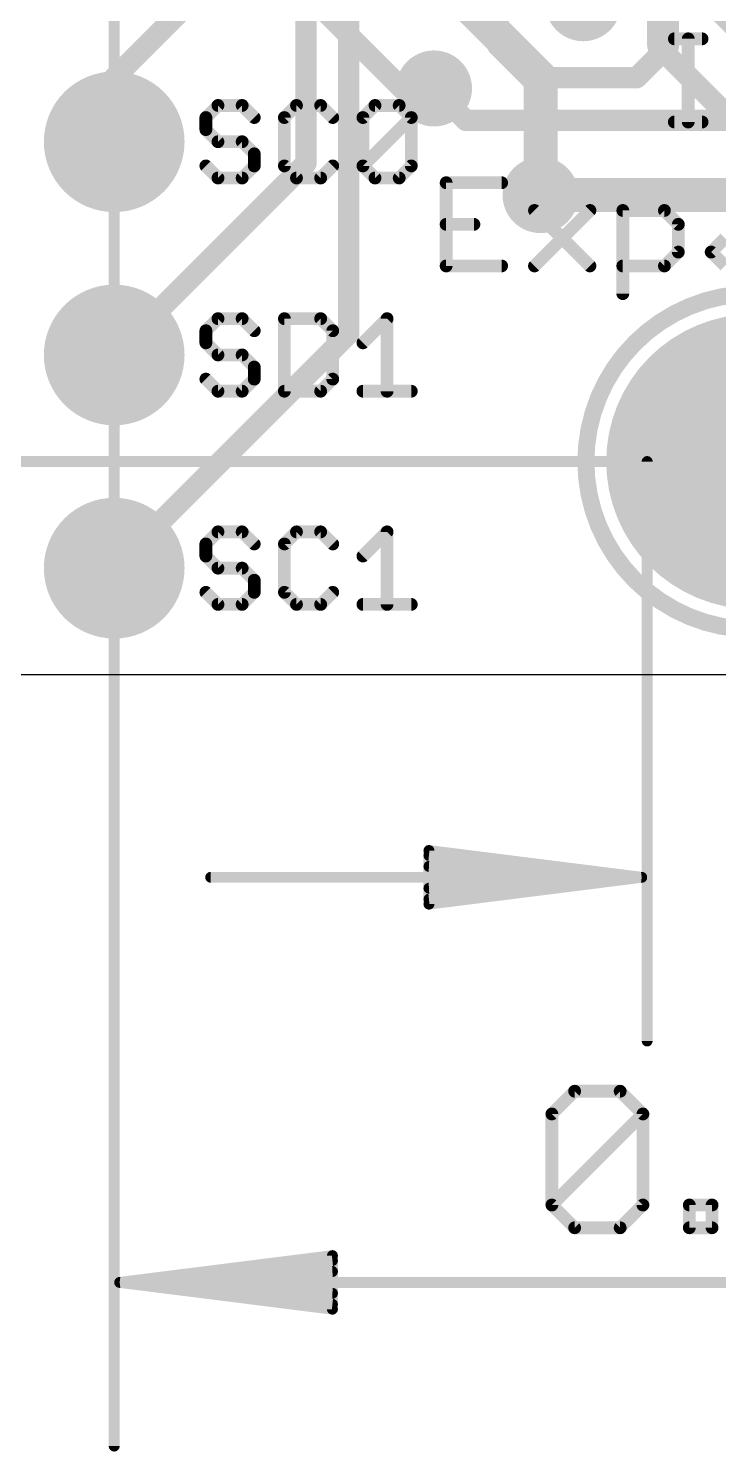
# Model space of a CAD drawing. Extents: x -11.8 to 18.1, y -9.3 to 37.4.
# Drawn here: x 0.25 to 8.47, y -9.25 to 7.7 of the extents above; entities that cross this region are included whole.
import ezdxf

# ---------------------------------------------------------------- set-up
doc = ezdxf.new("R2010")
doc.units = 0
for name, color, linetype in [('1', 12, 'CONTINUOUS'), ('16', 132, 'CONTINUOUS'), ('17', 110, 'CONTINUOUS'), ('18', 110, 'CONTINUOUS'), ('20', 53, 'CONTINUOUS'), ('21', 40, 'CONTINUOUS')]:
    doc.layers.add(name, color=color, linetype=linetype)

# ---------------------------------------------------------------- blocks, each defined once
blk = doc.blocks.new('ROUNDP')
at = {"const_width": 0.5}
blk.add_lwpolyline([(0, -0.25, 1), (0, 0.25, 1), (0, -0.25)], format="xyb", dxfattribs=at)
blk = doc.blocks.new('ROUNDV')
at = {"const_width": 0.5}
blk.add_lwpolyline([(0, -0.25, 1), (0, 0.25, 1), (0, -0.25)], format="xyb", dxfattribs=at)

msp = doc.modelspace()

# ---------------------------------------------------------------- linework, layer by layer
at = {"layer": '1'}
for points, const_width in [([(3.556, 13.462), (3.556, 6.096)], 0.254), ([(4.064, 13.081), (4.064, 4.064)], 0.254), ([(3.048, 8.89), (1.27, 7.112)], 0.254), ([(5.842, 7.493), (5.842, 8.128)], 0.254), ([(7.874, 7.874), (7.874, 7.493)], 0.254), ([(6.223, 7.112), (5.842, 7.493)], 0.254), ([(7.874, 7.493), (7.493, 7.112)], 0.254), ([(1.27, 7.112), (1.27, 6.35)], 0.254), ([(7.493, 7.112), (6.223, 7.112)], 0.254), ([(5.461, 6.604), (5.08, 6.985)], 0.254), ([(10.541, 6.604), (5.461, 6.604)], 0.254), ([(3.556, 6.096), (1.27, 3.81)], 0.254), ([(10.922, 5.715), (6.35, 5.715)], 0.4064), ([(4.064, 4.064), (1.27, 1.27)], 0.254)]:
    msp.add_lwpolyline(points, dxfattribs=dict(at, const_width=const_width))
for points, const_width in [([(5.8869, 7.5379, 1), (5.7971, 7.4481)], 0.127), ([(5.7785, 7.493, 1), (5.9055, 7.493)], 0.127), ([(7.8105, 7.493, 1), (7.9375, 7.493)], 0.127), ([(7.9189, 7.4481, 1), (7.8291, 7.5379)], 0.127), ([(1.3335, 7.112, 1), (1.2065, 7.112)], 0.127), ([(1.2251, 7.1569, 1), (1.3149, 7.0671)], 0.127), ([(6.223, 7.1755, 1), (6.223, 7.0485)], 0.127), ([(6.1781, 7.0671, 1), (6.2679, 7.1569)], 0.127), ([(7.4481, 7.1569, 1), (7.5379, 7.0671)], 0.127), ([(7.493, 7.0485, 1), (7.493, 7.1755)], 0.127), ([(5.1249, 7.0299, 1), (5.0351, 6.9401)], 0.127), ([(5.461, 6.6675, 1), (5.461, 6.5405)], 0.127), ([(5.4161, 6.5591, 1), (5.5059, 6.6489)], 0.127), ([(1.2065, 6.35, 1), (1.3335, 6.35)], 0.127), ([(3.4925, 6.096, 1), (3.6195, 6.096)], 0.127), ([(3.6009, 6.0511, 1), (3.5111, 6.1409)], 0.127), ([(6.35, 5.8166, 1), (6.35, 5.6134)], 0.2032), ([(4.0005, 4.064, 1), (4.1275, 4.064)], 0.127), ([(4.1089, 4.0191, 1), (4.0191, 4.1089)], 0.127), ([(1.2251, 3.8549, 1), (1.3149, 3.7651)], 0.127), ([(1.2251, 1.3149, 1), (1.3149, 1.2251)], 0.127)]:
    msp.add_lwpolyline(points, format="xyb", dxfattribs=dict(at, const_width=const_width))
at = {"layer": '16'}
for points, const_width in [([(7.747, 10.287), (7.747, 7.493)], 0.254), ([(2.667, 9.017), (4.699, 6.985)], 0.254), ([(5.461, 8.001), (6.35, 7.112)], 0.4064), ([(8.255, 8.128), (12.573, 3.81)], 0.254), ([(7.747, 7.493), (13.97, 1.27)], 0.254), ([(6.35, 7.112), (6.35, 5.715)], 0.4064), ([(4.699, 6.985), (5.08, 6.985)], 0.254), ([(6.35, 5.715), (6.35, 5.588)], 0.254)]:
    msp.add_lwpolyline(points, dxfattribs=dict(at, const_width=const_width))
for points, const_width in [([(7.7919, 7.5379, 1), (7.7021, 7.4481)], 0.127), ([(7.6835, 7.493, 1), (7.8105, 7.493)], 0.127), ([(6.4516, 7.112, 1), (6.2484, 7.112)], 0.2032), ([(6.2782, 7.0402, 1), (6.4218, 7.1838)], 0.2032), ([(4.699, 7.0485, 1), (4.699, 6.9215)], 0.127), ([(4.6541, 6.9401, 1), (4.7439, 7.0299)], 0.127), ([(5.08, 6.9215, 1), (5.08, 7.0485)], 0.127), ([(6.2484, 5.715, 1), (6.4516, 5.715)], 0.2032), ([(6.4135, 5.715, 1), (6.2865, 5.715)], 0.127), ([(6.2865, 5.588, 1), (6.4135, 5.588)], 0.127)]:
    msp.add_lwpolyline(points, format="xyb", dxfattribs=dict(at, const_width=const_width))
at = {"layer": '20'}
msp.add_line((17.78, 0), (0, 0), dxfattribs=at)
for points, const_width in [([(1.27, 15.24), (1.27, -9.189)], 0.13), ([(8.89, 2.54), (-7.03, 2.54)], 0.13), ([(7.62, 2.54), (7.62, -4.363)], 0.13), ([(7.555, -2.413), (5.02, -2.0938)], 0.13), ([(5.02, -2.0938), (5.02, -2.7322)], 0.13), ([(7.555, -2.413), (5.02, -2.153)], 0.13), ([(7.555, -2.413), (2.42, -2.413)], 0.13), ([(7.555, -2.413), (5.02, -2.283)], 0.13), ([(5.02, -2.7322), (7.555, -2.413)], 0.13), ([(5.02, -2.543), (7.555, -2.413)], 0.13), ([(5.02, -2.673), (7.555, -2.413)], 0.13), ([(6.4848, -5.2325), (6.756, -4.9613)], 0.1524), ([(6.756, -4.9613), (7.2983, -4.9613)], 0.1524), ([(7.2983, -4.9613), (7.5695, -5.2325)], 0.1524), ([(6.4848, -6.3171), (6.4848, -5.2325)], 0.1524), ([(6.4848, -6.3171), (7.5695, -5.2325)], 0.1524), ([(7.5695, -5.2325), (7.5695, -6.3171)], 0.1524), ([(6.756, -6.5883), (6.4848, -6.3171)], 0.1524), ([(7.5695, -6.3171), (7.2983, -6.5883)], 0.1524), ([(8.122, -6.5883), (8.122, -6.3171)], 0.1524), ([(8.122, -6.3171), (8.3931, -6.3171)], 0.1524), ([(8.3931, -6.3171), (8.3931, -6.5883)], 0.1524), ([(7.2983, -6.5883), (6.756, -6.5883)], 0.1524), ([(8.3931, -6.5883), (8.122, -6.5883)], 0.1524), ([(1.335, -7.239), (3.87, -6.9198)], 0.13), ([(1.335, -7.239), (3.87, -6.979)], 0.13), ([(3.87, -6.9198), (3.87, -7.5582)], 0.13), ([(1.335, -7.239), (3.87, -7.109)], 0.13), ([(1.335, -7.239), (16.445, -7.239)], 0.13), ([(3.87, -7.5582), (1.335, -7.239)], 0.13), ([(3.87, -7.369), (1.335, -7.239)], 0.13), ([(3.87, -7.499), (1.335, -7.239)], 0.13)]:
    msp.add_lwpolyline(points, dxfattribs=dict(at, const_width=const_width))
for points, const_width in [([(7.6525, 2.54, 1), (7.5875, 2.54)], 0.065), ([(5.0241, -2.0615, 1), (5.0159, -2.126)], 0.065), ([(5.0525, -2.0938, 1), (4.9875, -2.0938)], 0.065), ([(5.0233, -2.1207, 1), (5.0167, -2.1853)], 0.065), ([(2.42, -2.3805, 1), (2.42, -2.4455)], 0.065), ([(5.0217, -2.2505, 1), (5.0183, -2.3155)], 0.065), ([(7.5591, -2.4452, 1), (7.5509, -2.3808)], 0.065), ([(7.5509, -2.4452, 1), (7.5591, -2.3808)], 0.065), ([(7.5583, -2.4453, 1), (7.5517, -2.3807)], 0.065), ([(7.5517, -2.4453, 1), (7.5583, -2.3807)], 0.065), ([(7.5533, -2.4455, 1), (7.5567, -2.3805)], 0.065), ([(7.5567, -2.4455, 1), (7.5533, -2.3805)], 0.065), ([(7.555, -2.4455, 1), (7.555, -2.3805)], 0.065), ([(5.0183, -2.5105, 1), (5.0217, -2.5755)], 0.065), ([(5.0167, -2.6407, 1), (5.0233, -2.7053)], 0.065), ([(5.0159, -2.7, 1), (5.0241, -2.7645)], 0.065), ([(4.9875, -2.7322, 1), (5.0525, -2.7322)], 0.065), ([(7.5875, -4.363, 1), (7.6525, -4.363)], 0.065), ([(6.756, -4.9232, 1), (6.756, -4.9994)], 0.0762), ([(6.7829, -4.9883, 1), (6.729, -4.9344)], 0.0762), ([(7.3252, -4.9344, 1), (7.2714, -4.9883)], 0.0762), ([(7.2983, -4.9994, 1), (7.2983, -4.9232)], 0.0762), ([(6.5229, -5.2325, 1), (6.4467, -5.2325)], 0.0762), ([(6.4579, -5.2055, 1), (6.5118, -5.2594)], 0.0762), ([(7.6076, -5.2325, 1), (7.5314, -5.2325)], 0.0762), ([(7.5964, -5.2594, 1), (7.5425, -5.2055)], 0.0762), ([(7.5425, -5.2594, 1), (7.5964, -5.2055)], 0.0762), ([(6.5118, -6.2902, 1), (6.4579, -6.3441)], 0.0762), ([(6.4579, -6.2902, 1), (6.5118, -6.3441)], 0.0762), ([(7.5964, -6.3441, 1), (7.5425, -6.2902)], 0.0762), ([(8.1601, -6.3171, 1), (8.0839, -6.3171)], 0.0762), ([(8.122, -6.279, 1), (8.122, -6.3552)], 0.0762), ([(8.4312, -6.3171, 1), (8.355, -6.3171)], 0.0762), ([(8.3931, -6.3552, 1), (8.3931, -6.279)], 0.0762), ([(6.4467, -6.3171, 1), (6.5229, -6.3171)], 0.0762), ([(7.5314, -6.3171, 1), (7.6076, -6.3171)], 0.0762), ([(6.756, -6.5502, 1), (6.756, -6.6264)], 0.0762), ([(6.729, -6.6152, 1), (6.7829, -6.5614)], 0.0762), ([(7.2714, -6.5614, 1), (7.3252, -6.6152)], 0.0762), ([(7.2983, -6.6264, 1), (7.2983, -6.5502)], 0.0762), ([(8.122, -6.5502, 1), (8.122, -6.6264)], 0.0762), ([(8.0839, -6.5883, 1), (8.1601, -6.5883)], 0.0762), ([(8.355, -6.5883, 1), (8.4312, -6.5883)], 0.0762), ([(8.3931, -6.6264, 1), (8.3931, -6.5502)], 0.0762), ([(3.9025, -6.9198, 1), (3.8375, -6.9198)], 0.065), ([(3.8741, -6.952, 1), (3.8659, -6.8875)], 0.065), ([(3.8733, -7.0113, 1), (3.8667, -6.9467)], 0.065), ([(3.8717, -7.1415, 1), (3.8683, -7.0765)], 0.065), ([(1.335, -7.2065, 1), (1.335, -7.2715)], 0.065), ([(1.3391, -7.2068, 1), (1.3309, -7.2712)], 0.065), ([(1.3333, -7.2065, 1), (1.3367, -7.2715)], 0.065), ([(1.3367, -7.2065, 1), (1.3333, -7.2715)], 0.065), ([(1.3383, -7.2067, 1), (1.3317, -7.2713)], 0.065), ([(1.3317, -7.2067, 1), (1.3383, -7.2713)], 0.065), ([(1.3309, -7.2068, 1), (1.3391, -7.2712)], 0.065), ([(3.8667, -7.5313, 1), (3.8733, -7.4667)], 0.065), ([(3.8683, -7.4015, 1), (3.8717, -7.3365)], 0.065), ([(3.8375, -7.5582, 1), (3.9025, -7.5582)], 0.065), ([(3.8659, -7.5905, 1), (3.8741, -7.526)], 0.065), ([(1.2375, -9.189, 1), (1.3025, -9.189)], 0.065)]:
    msp.add_lwpolyline(points, format="xyb", dxfattribs=dict(at, const_width=const_width))
at = {"layer": '21', "const_width": 0.1524}
for points in [[(7.9439, 7.5764), (8.2744, 7.5764)], [(8.1092, 6.585), (8.1092, 7.5764)], [(2.5063, 6.7825), (2.3622, 6.6385)], [(2.7944, 6.7825), (2.5063, 6.7825)], [(2.9384, 6.6385), (2.7944, 6.7825)], [(3.4418, 6.7825), (3.2977, 6.6385)], [(3.7299, 6.7825), (3.4418, 6.7825)], [(3.8739, 6.6385), (3.7299, 6.7825)], [(4.2332, 6.6385), (4.3773, 6.7825)], [(4.3773, 6.7825), (4.6654, 6.7825)], [(4.6654, 6.7825), (4.8095, 6.6385)], [(2.3622, 6.6385), (2.3622, 6.4944)], [(3.2977, 6.6385), (3.2977, 6.0623)], [(4.2332, 6.0623), (4.2332, 6.6385)], [(4.2332, 6.0623), (4.8095, 6.6385)], [(4.8095, 6.6385), (4.8095, 6.0623)], [(7.9439, 6.585), (8.2744, 6.585)], [(2.3622, 6.4944), (2.5063, 6.3504)], [(2.5063, 6.3504), (2.7944, 6.3504)], [(2.7944, 6.3504), (2.9384, 6.2063)], [(2.9384, 6.2063), (2.9384, 6.0623)], [(2.5063, 5.9182), (2.3622, 6.0623)], [(2.9384, 6.0623), (2.7944, 5.9182)], [(3.2977, 6.0623), (3.4418, 5.9182)], [(3.7299, 5.9182), (3.8739, 6.0623)], [(4.3773, 5.9182), (4.2332, 6.0623)], [(4.8095, 6.0623), (4.6654, 5.9182)], [(2.7944, 5.9182), (2.5063, 5.9182)], [(3.4418, 5.9182), (3.7299, 5.9182)], [(4.6654, 5.9182), (4.3773, 5.9182)], [(5.886, 5.8619), (5.2251, 5.8619)], [(5.2251, 5.8619), (5.2251, 4.8704)], [(6.2775, 5.5314), (6.9385, 4.8704)], [(6.2775, 4.8704), (6.9385, 5.5314)], [(7.33, 4.54), (7.33, 5.5314)], [(7.33, 5.5314), (7.8257, 5.5314)], [(7.8257, 5.5314), (7.991, 5.3662)], [(5.2251, 5.3662), (5.5556, 5.3662)], [(7.991, 5.3662), (7.991, 5.0357)], [(8.3824, 5.0357), (8.5477, 5.2009)], [(7.991, 5.0357), (7.8257, 4.8704)], [(8.5477, 4.8704), (8.3824, 5.0357)], [(5.2251, 4.8704), (5.886, 4.8704)], [(7.8257, 4.8704), (7.33, 4.8704)], [(2.5063, 4.2425), (2.3622, 4.0985)], [(2.7944, 4.2425), (2.5063, 4.2425)], [(2.9384, 4.0985), (2.7944, 4.2425)], [(3.2977, 4.2425), (3.2977, 3.3782)], [(3.7299, 4.2425), (3.2977, 4.2425)], [(3.8739, 4.0985), (3.7299, 4.2425)], [(4.2332, 3.9544), (4.5213, 4.2425)], [(4.5213, 4.2425), (4.5213, 3.3782)], [(2.3622, 4.0985), (2.3622, 3.9544)], [(3.8739, 3.5223), (3.8739, 4.0985)], [(2.3622, 3.9544), (2.5063, 3.8104)], [(2.5063, 3.8104), (2.7944, 3.8104)], [(2.7944, 3.8104), (2.9384, 3.6663)], [(2.9384, 3.6663), (2.9384, 3.5223)], [(2.5063, 3.3782), (2.3622, 3.5223)], [(2.9384, 3.5223), (2.7944, 3.3782)], [(3.7299, 3.3782), (3.8739, 3.5223)], [(2.7944, 3.3782), (2.5063, 3.3782)], [(3.2977, 3.3782), (3.7299, 3.3782)], [(4.2332, 3.3782), (4.8095, 3.3782)], [(2.5063, 1.7025), (2.3622, 1.5585)], [(2.7944, 1.7025), (2.5063, 1.7025)], [(2.9384, 1.5585), (2.7944, 1.7025)], [(3.4418, 1.7025), (3.2977, 1.5585)], [(3.7299, 1.7025), (3.4418, 1.7025)], [(3.8739, 1.5585), (3.7299, 1.7025)], [(4.2332, 1.4144), (4.5213, 1.7025)], [(4.5213, 1.7025), (4.5213, 0.8382)], [(2.3622, 1.5585), (2.3622, 1.4144)], [(3.2977, 1.5585), (3.2977, 0.9823)], [(2.3622, 1.4144), (2.5063, 1.2704)], [(2.5063, 1.2704), (2.7944, 1.2704)], [(2.7944, 1.2704), (2.9384, 1.1263)], [(2.9384, 1.1263), (2.9384, 0.9823)], [(2.5063, 0.8382), (2.3622, 0.9823)], [(2.9384, 0.9823), (2.7944, 0.8382)], [(3.2977, 0.9823), (3.4418, 0.8382)], [(3.7299, 0.8382), (3.8739, 0.9823)], [(2.7944, 0.8382), (2.5063, 0.8382)], [(3.4418, 0.8382), (3.7299, 0.8382)], [(4.2332, 0.8382), (4.8095, 0.8382)]]:
    msp.add_lwpolyline(points, dxfattribs=at)
at = {"layer": '21'}
for points, const_width in [([(7.9439, 7.6145, 1), (7.9439, 7.5383)], 0.0762), ([(8.1473, 7.5764, 1), (8.0711, 7.5764)], 0.0762), ([(8.2744, 7.5383, 1), (8.2744, 7.6145)], 0.0762), ([(2.5063, 6.8206, 1), (2.5063, 6.7444)], 0.0762), ([(2.5332, 6.7556, 1), (2.4793, 6.8095)], 0.0762), ([(2.8213, 6.8095, 1), (2.7674, 6.7556)], 0.0762), ([(2.7944, 6.7444, 1), (2.7944, 6.8206)], 0.0762), ([(3.4418, 6.8206, 1), (3.4418, 6.7444)], 0.0762), ([(3.4687, 6.7556, 1), (3.4148, 6.8095)], 0.0762), ([(3.7568, 6.8095, 1), (3.7029, 6.7556)], 0.0762), ([(3.7299, 6.7444, 1), (3.7299, 6.8206)], 0.0762), ([(4.3773, 6.8206, 1), (4.3773, 6.7444)], 0.0762), ([(4.4042, 6.7556, 1), (4.3504, 6.8095)], 0.0762), ([(4.6923, 6.8095, 1), (4.6385, 6.7556)], 0.0762), ([(4.6654, 6.7444, 1), (4.6654, 6.8206)], 0.0762), ([(2.4003, 6.6385, 1), (2.3241, 6.6385)], 0.0762), ([(2.3353, 6.6654, 1), (2.3891, 6.6115)], 0.0762), ([(2.9115, 6.6115, 1), (2.9654, 6.6654)], 0.0762), ([(3.3358, 6.6385, 1), (3.2596, 6.6385)], 0.0762), ([(3.2708, 6.6654, 1), (3.3247, 6.6115)], 0.0762), ([(3.847, 6.6115, 1), (3.9009, 6.6654)], 0.0762), ([(4.2713, 6.6385, 1), (4.1951, 6.6385)], 0.0762), ([(4.2063, 6.6654, 1), (4.2602, 6.6115)], 0.0762), ([(4.8476, 6.6385, 1), (4.7714, 6.6385)], 0.0762), ([(4.8364, 6.6115, 1), (4.7825, 6.6654)], 0.0762), ([(4.7825, 6.6115, 1), (4.8364, 6.6654)], 0.0762), ([(7.9439, 6.6231, 1), (7.9439, 6.5469)], 0.0762), ([(8.0711, 6.585, 1), (8.1473, 6.585)], 0.0762), ([(8.2744, 6.5469, 1), (8.2744, 6.6231)], 0.0762), ([(2.3891, 6.5214, 1), (2.3353, 6.4675)], 0.0762), ([(2.3241, 6.4944, 1), (2.4003, 6.4944)], 0.0762), ([(2.5063, 6.3885, 1), (2.5063, 6.3123)], 0.0762), ([(2.4793, 6.3234, 1), (2.5332, 6.3773)], 0.0762), ([(2.8213, 6.3773, 1), (2.7674, 6.3234)], 0.0762), ([(2.7944, 6.3123, 1), (2.7944, 6.3885)], 0.0762), ([(2.9765, 6.2063, 1), (2.9003, 6.2063)], 0.0762), ([(2.3891, 6.0892, 1), (2.3353, 6.0353)], 0.0762), ([(2.9115, 6.1794, 1), (2.9654, 6.2333)], 0.0762), ([(2.9654, 6.0353, 1), (2.9115, 6.0892)], 0.0762), ([(3.3247, 6.0892, 1), (3.2708, 6.0353)], 0.0762), ([(3.9009, 6.0353, 1), (3.847, 6.0892)], 0.0762), ([(4.2602, 6.0892, 1), (4.2063, 6.0353)], 0.0762), ([(4.2063, 6.0892, 1), (4.2602, 6.0353)], 0.0762), ([(4.8364, 6.0353, 1), (4.7825, 6.0892)], 0.0762), ([(2.5063, 5.9563, 1), (2.5063, 5.8801)], 0.0762), ([(2.4793, 5.8913, 1), (2.5332, 5.9451)], 0.0762), ([(2.7674, 5.9451, 1), (2.8213, 5.8913)], 0.0762), ([(2.7944, 5.8801, 1), (2.7944, 5.9563)], 0.0762), ([(2.9003, 6.0623, 1), (2.9765, 6.0623)], 0.0762), ([(3.2596, 6.0623, 1), (3.3358, 6.0623)], 0.0762), ([(3.4418, 5.9563, 1), (3.4418, 5.8801)], 0.0762), ([(3.4148, 5.8913, 1), (3.4687, 5.9451)], 0.0762), ([(3.7029, 5.9451, 1), (3.7568, 5.8913)], 0.0762), ([(3.7299, 5.8801, 1), (3.7299, 5.9563)], 0.0762), ([(4.1951, 6.0623, 1), (4.2713, 6.0623)], 0.0762), ([(4.3773, 5.9563, 1), (4.3773, 5.8801)], 0.0762), ([(4.3504, 5.8913, 1), (4.4042, 5.9451)], 0.0762), ([(4.6385, 5.9451, 1), (4.6923, 5.8913)], 0.0762), ([(4.6654, 5.8801, 1), (4.6654, 5.9563)], 0.0762), ([(4.7714, 6.0623, 1), (4.8476, 6.0623)], 0.0762), ([(5.2251, 5.9, 1), (5.2251, 5.8238)], 0.0762), ([(5.2632, 5.8619, 1), (5.187, 5.8619)], 0.0762), ([(5.886, 5.8238, 1), (5.886, 5.9)], 0.0762), ([(6.3045, 5.5584, 1), (6.2506, 5.5045)], 0.0762), ([(6.9654, 5.5045, 1), (6.9115, 5.5584)], 0.0762), ([(7.3681, 5.5314, 1), (7.2919, 5.5314)], 0.0762), ([(7.33, 5.5695, 1), (7.33, 5.4933)], 0.0762), ([(7.8527, 5.5584, 1), (7.7988, 5.5045)], 0.0762), ([(7.8257, 5.4933, 1), (7.8257, 5.5695)], 0.0762), ([(5.2251, 5.4043, 1), (5.2251, 5.3281)], 0.0762), ([(5.5556, 5.3281, 1), (5.5556, 5.4043)], 0.0762), ([(8.029, 5.3662, 1), (7.9529, 5.3662)], 0.0762), ([(7.964, 5.3392, 1), (8.0179, 5.3931)], 0.0762), ([(8.0179, 5.0087, 1), (7.964, 5.0626)], 0.0762), ([(8.4094, 5.0626, 1), (8.3555, 5.0087)], 0.0762), ([(8.3555, 5.0626, 1), (8.4094, 5.0087)], 0.0762), ([(5.2251, 4.9085, 1), (5.2251, 4.8323)], 0.0762), ([(5.886, 4.8323, 1), (5.886, 4.9085)], 0.0762), ([(6.2506, 4.8974, 1), (6.3045, 4.8435)], 0.0762), ([(6.9115, 4.8435, 1), (6.9654, 4.8974)], 0.0762), ([(7.33, 4.9085, 1), (7.33, 4.8323)], 0.0762), ([(7.7988, 4.8974, 1), (7.8527, 4.8435)], 0.0762), ([(7.8257, 4.8323, 1), (7.8257, 4.9085)], 0.0762), ([(7.9529, 5.0357, 1), (8.029, 5.0357)], 0.0762), ([(5.187, 4.8704, 1), (5.2632, 4.8704)], 0.0762), ([(8.89, 0.54, 1), (8.89, 4.54, 1), (8.89, 0.54)], 0.2032), ([(7.2919, 4.54, 1), (7.3681, 4.54)], 0.0762), ([(2.5063, 4.2806, 1), (2.5063, 4.2044)], 0.0762), ([(2.5332, 4.2156, 1), (2.4793, 4.2695)], 0.0762), ([(2.8213, 4.2695, 1), (2.7674, 4.2156)], 0.0762), ([(2.7944, 4.2044, 1), (2.7944, 4.2806)], 0.0762), ([(3.3358, 4.2425, 1), (3.2596, 4.2425)], 0.0762), ([(3.2977, 4.2806, 1), (3.2977, 4.2044)], 0.0762), ([(3.7568, 4.2695, 1), (3.7029, 4.2156)], 0.0762), ([(3.7299, 4.2044, 1), (3.7299, 4.2806)], 0.0762), ([(4.5595, 4.2425, 1), (4.4832, 4.2425)], 0.0762), ([(4.5483, 4.2156, 1), (4.4944, 4.2695)], 0.0762), ([(2.4003, 4.0985, 1), (2.3241, 4.0985)], 0.0762), ([(2.3353, 4.1254, 1), (2.3891, 4.0715)], 0.0762), ([(2.9115, 4.0715, 1), (2.9654, 4.1254)], 0.0762), ([(3.912, 4.0985, 1), (3.8358, 4.0985)], 0.0762), ([(3.847, 4.0715, 1), (3.9009, 4.1254)], 0.0762), ([(2.3891, 3.9814, 1), (2.3353, 3.9275)], 0.0762), ([(2.3241, 3.9544, 1), (2.4003, 3.9544)], 0.0762), ([(4.2063, 3.9814, 1), (4.2602, 3.9275)], 0.0762), ([(2.5063, 3.8485, 1), (2.5063, 3.7723)], 0.0762), ([(2.4793, 3.7834, 1), (2.5332, 3.8373)], 0.0762), ([(2.8213, 3.8373, 1), (2.7674, 3.7834)], 0.0762), ([(2.7944, 3.7723, 1), (2.7944, 3.8485)], 0.0762), ([(2.9765, 3.6663, 1), (2.9003, 3.6663)], 0.0762), ([(2.9115, 3.6394, 1), (2.9654, 3.6933)], 0.0762), ([(2.3891, 3.5492, 1), (2.3353, 3.4953)], 0.0762), ([(2.9003, 3.5223, 1), (2.9765, 3.5223)], 0.0762), ([(2.9654, 3.4953, 1), (2.9115, 3.5492)], 0.0762), ([(3.8358, 3.5223, 1), (3.912, 3.5223)], 0.0762), ([(3.9009, 3.4953, 1), (3.847, 3.5492)], 0.0762), ([(2.5063, 3.4163, 1), (2.5063, 3.3401)], 0.0762), ([(2.4793, 3.3513, 1), (2.5332, 3.4051)], 0.0762), ([(2.7674, 3.4051, 1), (2.8213, 3.3513)], 0.0762), ([(2.7944, 3.3401, 1), (2.7944, 3.4163)], 0.0762), ([(3.2977, 3.4163, 1), (3.2977, 3.3401)], 0.0762), ([(3.2596, 3.3782, 1), (3.3358, 3.3782)], 0.0762), ([(3.7029, 3.4051, 1), (3.7568, 3.3513)], 0.0762), ([(3.7299, 3.3401, 1), (3.7299, 3.4163)], 0.0762), ([(4.2332, 3.4163, 1), (4.2332, 3.3401)], 0.0762), ([(4.4832, 3.3782, 1), (4.5595, 3.3782)], 0.0762), ([(4.8095, 3.3401, 1), (4.8095, 3.4163)], 0.0762), ([(2.5063, 1.7406, 1), (2.5063, 1.6644)], 0.0762), ([(2.5332, 1.6756, 1), (2.4793, 1.7295)], 0.0762), ([(2.8213, 1.7295, 1), (2.7674, 1.6756)], 0.0762), ([(2.7944, 1.6644, 1), (2.7944, 1.7406)], 0.0762), ([(3.4418, 1.7406, 1), (3.4418, 1.6644)], 0.0762), ([(3.4687, 1.6756, 1), (3.4148, 1.7295)], 0.0762), ([(3.7568, 1.7295, 1), (3.7029, 1.6756)], 0.0762), ([(3.7299, 1.6644, 1), (3.7299, 1.7406)], 0.0762), ([(4.5595, 1.7025, 1), (4.4832, 1.7025)], 0.0762), ([(4.5483, 1.6756, 1), (4.4944, 1.7295)], 0.0762), ([(2.4003, 1.5585, 1), (2.3241, 1.5585)], 0.0762), ([(2.3353, 1.5854, 1), (2.3891, 1.5315)], 0.0762), ([(2.9115, 1.5315, 1), (2.9654, 1.5854)], 0.0762), ([(3.3358, 1.5585, 1), (3.2596, 1.5585)], 0.0762), ([(3.2708, 1.5854, 1), (3.3247, 1.5315)], 0.0762), ([(3.847, 1.5315, 1), (3.9009, 1.5854)], 0.0762), ([(2.3891, 1.4414, 1), (2.3353, 1.3875)], 0.0762), ([(2.3241, 1.4144, 1), (2.4003, 1.4144)], 0.0762), ([(4.2063, 1.4414, 1), (4.2602, 1.3875)], 0.0762), ([(2.5063, 1.3085, 1), (2.5063, 1.2323)], 0.0762), ([(2.4793, 1.2434, 1), (2.5332, 1.2973)], 0.0762), ([(2.8213, 1.2973, 1), (2.7674, 1.2434)], 0.0762), ([(2.7944, 1.2323, 1), (2.7944, 1.3085)], 0.0762), ([(2.9765, 1.1263, 1), (2.9003, 1.1263)], 0.0762), ([(2.9115, 1.0994, 1), (2.9654, 1.1533)], 0.0762), ([(2.3891, 1.0092, 1), (2.3353, 0.9553)], 0.0762), ([(2.9003, 0.9823, 1), (2.9765, 0.9823)], 0.0762), ([(2.9654, 0.9553, 1), (2.9115, 1.0092)], 0.0762), ([(3.3247, 1.0092, 1), (3.2708, 0.9553)], 0.0762), ([(3.2596, 0.9823, 1), (3.3358, 0.9823)], 0.0762), ([(3.9009, 0.9553, 1), (3.847, 1.0092)], 0.0762), ([(2.5063, 0.8763, 1), (2.5063, 0.8001)], 0.0762), ([(2.4793, 0.8113, 1), (2.5332, 0.8651)], 0.0762), ([(2.7674, 0.8651, 1), (2.8213, 0.8113)], 0.0762), ([(2.7944, 0.8001, 1), (2.7944, 0.8763)], 0.0762), ([(3.4418, 0.8763, 1), (3.4418, 0.8001)], 0.0762), ([(3.4148, 0.8113, 1), (3.4687, 0.8651)], 0.0762), ([(3.7029, 0.8651, 1), (3.7568, 0.8113)], 0.0762), ([(3.7299, 0.8001, 1), (3.7299, 0.8763)], 0.0762), ([(4.2332, 0.8763, 1), (4.2332, 0.8001)], 0.0762), ([(4.4832, 0.8382, 1), (4.5595, 0.8382)], 0.0762), ([(4.8095, 0.8001, 1), (4.8095, 0.8763)], 0.0762)]:
    msp.add_lwpolyline(points, format="xyb", dxfattribs=dict(at, const_width=const_width))

# ---------------------------------------------------------------- block references
at = {"layer": '17'}
for p, xscale, yscale in [((1.27, 6.35), 1.6764, 1.6764), ((1.27, 6.35), 1.6764, 1.6764), ((1.27, 3.81), 1.6764, 1.6764), ((1.27, 3.81), 1.6764, 1.6764), ((8.89, 2.54), 3.516, 3.516), ((8.89, 2.54), 3.516, 3.516), ((1.27, 1.27), 1.6764, 1.6764), ((1.27, 1.27), 1.6764, 1.6764)]:
    msp.add_blockref('ROUNDP', p, dxfattribs=dict(at, xscale=xscale, yscale=yscale))
at = {"layer": '18', "xscale": 0.9064, "yscale": 0.9064}
for p in [(6.858, 8.001), (6.858, 8.001), (5.08, 6.985), (5.08, 6.985), (6.35, 5.715), (6.35, 5.715)]:
    msp.add_blockref('ROUNDV', p, dxfattribs=at)

doc.saveas('drawing.dxf')
